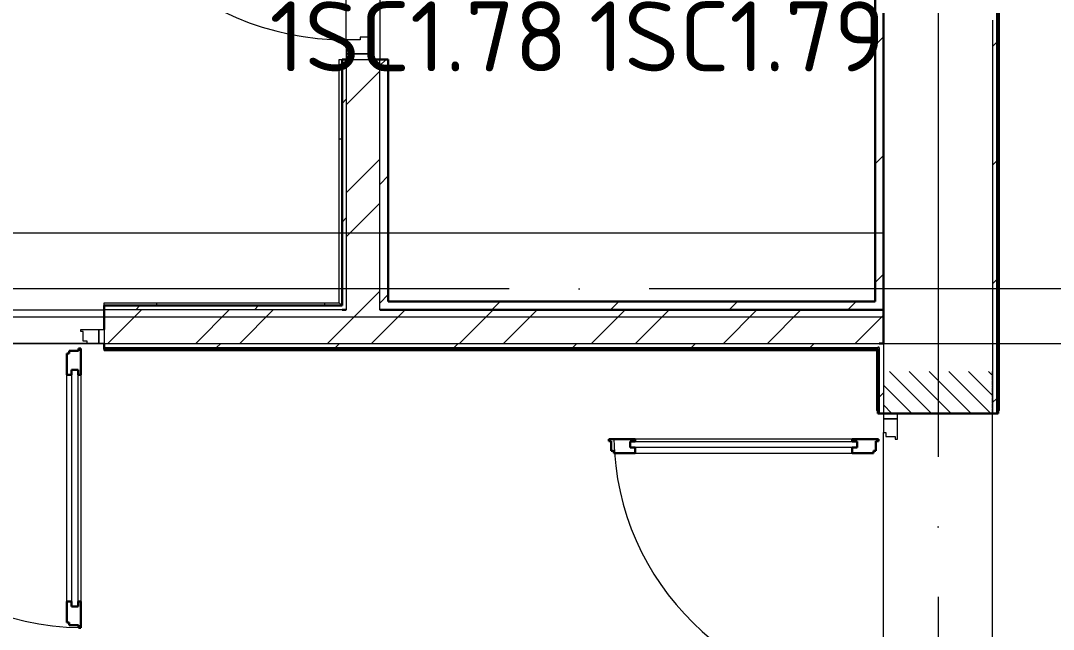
# Model space of a CAD drawing. Header units: millimetres. Extents: x -1073752 to 1436911, y -1379358 to 94781.
# Drawn here: x -999746 to -996055, y -910236 to -908061 of the extents above; entities that cross this region are included whole.
import ezdxf
from ezdxf.enums import TextEntityAlignment as Align

# ---------------------------------------------------------------- set-up
doc = ezdxf.new("R2010")
doc.units = ezdxf.units.MM
doc.set_wipeout_variables(frame=1)
for name, pattern in [('ADSK_Линия сетки', [25, 20, -2.5, 0, -2.5]), ('ADSK_Сверху', [450, 300, -150]), ('ADSK_Штриховая_ш2 п1_5', [4.5, 3, -1.5])]:
    doc.linetypes.add(name, pattern=pattern)
for name, color, linetype, lineweight in [('RC-Прочее_оборудование', 1, 'Continuous', 30), ('Двери', 252, 'Continuous', 9), ('Ограждение', 252, 'Continuous', 9), ('Оси', 252, 'Continuous', 9), ('Стены внутренние', 7, 'Continuous', 18), ('Стены наружные', 7, 'Continuous', 18), ('Стены штриховка', 7, 'Continuous', 9)]:
    doc.layers.add(name, color=color, linetype=linetype, lineweight=lineweight)
doc.layers.add('Двери открывание', color=7, linetype='Continuous', lineweight=9, true_color=0xc0c0c0)
doc.layers.add('Линии', color=7, linetype='Continuous', lineweight=9, true_color=0x00a600)
doc.styles.add('ISOCPEUR', font='isocpeur.ttf', dxfattribs={"height": 250})
doc.styles.add('RubezhCAD', font='isocpeur.ttf')
doc.styles.get("Standard").update_dxf_attribs({"font": 'arial.ttf'})
pattern_1 = [(0, (-32119.82438309255, 95.99999999985448), (0, 600), []), (90, (-32119.82438309255, 95.99999999985448), (-600, 3.673940397442059e-14), [])]
pattern_2 = [(0, (-32059.82438309255, -84.00000000014552), (0, 600), []), (90, (-32059.82438309255, -84.00000000014552), (-600, 3.673940397442059e-14), [])]

# ---------------------------------------------------------------- blocks, each defined once
blk = doc.blocks.new('1 этаж')
at = {"layer": 'Двери', "lineweight": 18, "true_color": 0x636466}
h = blk.add_hatch(dxfattribs=at)
h.set_pattern_fill('FP_2', color=251, angle=90.00000000000001, style=0, pattern_type=2)
h.set_pattern_definition([(135, (-4055.801547305047, -12863.73105482702), (-35.35533905932738, -35.35533905932739), [])])
h.paths.add_polyline_path([(-4250.801547305018, -13638.73105482702), (-3860.801547304989, -13638.73105482702), (-3860.801547304989, -13488.73105482702), (-4250.801547305018, -13488.73105482702), (-4250.801547305018, -13612.76194339609)])
h.paths.add_polyline_path([(-4250.801547305018, -11988.73105482702), (-3860.801547304989, -11988.73105482702), (-3860.801547304989, -11838.73105482702), (-4250.801547305018, -11838.73105482702)])
at = {"layer": 'Ограждение', "true_color": 0x636466}
h = blk.add_hatch(dxfattribs=at)
h.set_pattern_fill('FP_43', color=251, style=0, pattern_type=2)
h.set_pattern_definition(pattern_2)
h.paths.add_polyline_path([(-6185.801547305018, -11603.73105482702), (-6185.801547305018, -10723.7310548269), (-6195.801547305047, -10723.7310548269), (-6195.801547305047, -11593.73105482702)])
h = blk.add_hatch(dxfattribs=at)
h.set_pattern_fill('FP_44', color=251, style=0, pattern_type=2)
h.set_pattern_definition(pattern_2)
h.paths.add_polyline_path([(-7035.801547305047, -11603.73105482702), (-6185.801547305018, -11603.73105482702), (-6195.801547305047, -11593.73105482702), (-7035.801547305047, -11593.73105482702)])
h = blk.add_hatch(dxfattribs=at)
h.set_pattern_fill('FP_25', color=251, style=0, pattern_type=2)
h.set_pattern_definition(pattern_1)
h.paths.add_polyline_path([(-4275.801547305018, -11763.73105482702), (-4270.801547305047, -11758.73105482702), (-7035.801547305047, -11758.73105482702), (-7035.801547305047, -11763.73105482702), (-4340.552933051105, -11763.73105482702)])
h = blk.add_hatch(dxfattribs=at)
h.set_pattern_fill('FP_25', color=251, style=0, pattern_type=2)
h.set_pattern_definition(pattern_1)
h.paths.add_polyline_path([(-4275.801547305018, -11978.73105482702), (-4270.801547305047, -11978.73105482702), (-4270.801547305047, -11758.73105482702), (-4275.801547305018, -11763.73105482702)])
at = {"layer": 'Двери', "color": 251, "true_color": 0x636466}
for p, q in [((-6120.801547306037, -10653.7310548269), (-6170.801547306037, -10653.7310548269)), ((-6170.801547306037, -10653.7310548269), (-6170.801547306037, -10703.7310548269)), ((-6070.801547306037, -10643.7310548269), (-6120.801547306037, -10643.7310548269)), ((-6120.801547306037, -10643.7310548269), (-6120.801547306037, -10653.7310548269)), ((-6070.801547306037, -10703.7310548269), (-6070.801547306037, -10643.7310548269)), ((-6170.801547306037, -10703.7310548269), (-6070.801547306037, -10703.7310548269)), ((-6070.801547306037, -10703.7310548269), (-6170.801547306037, -10703.7310548269)), ((-6170.801547306037, -10703.7310548269), (-6170.801547306037, -10723.7310548269)), ((-6070.801547306037, -10723.7310548269), (-6070.801547306037, -10703.7310548269)), ((-6170.801547306037, -10723.7310548269), (-6070.801547306037, -10723.7310548269)), ((-7119.801547305047, -11688.7310548269), (-7055.801547305047, -11688.7310548269)), ((-7119.801547305047, -11696.7310548269), (-7119.801547305047, -11688.7310548269)), ((-7110.801547305047, -11696.7310548269), (-7119.801547305047, -11696.7310548269)), ((-7110.801547305047, -11730.7310548269), (-7110.801547305047, -11696.7310548269)), ((-7055.801547305047, -11688.7310548269), (-7035.801547305047, -11688.7310548269)), ((-7055.801547305047, -11738.7310548269), (-7055.801547305047, -11688.7310548269)), ((-7055.801547305047, -11688.7310548269), (-7055.801547305047, -11738.7310548269)), ((-7035.801547305047, -11688.7310548269), (-7035.801547305047, -11738.7310548269)), ((-7096.801547305047, -11730.7310548269), (-7110.801547305047, -11730.7310548269)), ((-7096.801547305047, -11738.7310548269), (-7096.801547305047, -11730.7310548269)), ((-7055.801547305047, -11738.7310548269), (-7096.801547305047, -11738.7310548269)), ((-7035.801547305047, -11738.7310548269), (-7055.801547305047, -11738.7310548269)), ((-7152.801547305047, -11832.7310548269), (-7152.801547305047, -12678.7310548269)), ((-7128.801547305047, -11832.7310548269), (-7152.801547305047, -11832.7310548269)), ((-7128.801547305047, -12678.7310548269), (-7128.801547305047, -11832.7310548269)), ((-7169.801547305047, -12660.7310548269), (-7169.801547305047, -11850.7310548269)), ((-7119.801547305047, -11850.7310548269), (-7119.801547305047, -12660.7310548269)), ((-4200.801547305047, -11988.73105482702), (-4250.801547305047, -11988.73105482702)), ((-4250.801547305047, -11988.73105482702), (-4250.801547305047, -12008.73105482702)), ((-4200.801547305047, -12008.73105482702), (-4200.801547305047, -11988.73105482702)), ((-4250.801547305047, -12008.73105482702), (-4200.801547305047, -12008.73105482702)), ((-4200.801547305047, -12008.73105482702), (-4250.801547305047, -12008.73105482702)), ((-4250.801547305047, -12008.73105482702), (-4250.801547305047, -12057.73105482702)), ((-4200.801547305047, -12080.73105482702), (-4200.801547305047, -12008.73105482702)), ((-4250.801547305047, -12057.73105482702), (-4242.801547305047, -12057.73105482702)), ((-4242.801547305047, -12057.73105482702), (-4242.801547305047, -12071.73105482702)), ((-5156.801547305047, -12089.73105482702), (-4344.801547305047, -12089.73105482702)), ((-5156.801547305047, -12110.73105482702), (-5156.801547305047, -12089.73105482702)), ((-4362.801547305047, -12080.73105482702), (-5138.801547305047, -12080.73105482702)), ((-4344.801547305047, -12089.73105482702), (-4344.801547305047, -12110.73105482702)), ((-4242.801547305047, -12071.73105482702), (-4208.801547305047, -12071.73105482702)), ((-4208.801547305047, -12071.73105482702), (-4208.801547305047, -12080.73105482702)), ((-4208.801547305047, -12080.73105482702), (-4200.801547305047, -12080.73105482702)), ((-4344.801547305047, -12110.73105482702), (-5156.801547305047, -12110.73105482702)), ((-5138.801547305047, -12130.73105482702), (-4362.801547305047, -12130.73105482702)), ((-7152.801547305047, -12678.7310548269), (-7128.801547305047, -12678.7310548269))]:
    blk.add_line(p, q, dxfattribs=at)
at = {"layer": 'Двери', "color": 251, "lineweight": 30, "true_color": 0x636466}
for p, q in [((-7161.801547305047, -11774.7310548269), (-7161.801547305047, -11765.7310548269)), ((-7161.801547305047, -11765.7310548269), (-7127.801547305047, -11765.7310548269)), ((-7127.801547305047, -11756.7310548269), (-7119.801547305047, -11756.7310548269)), ((-7127.801547305047, -11765.7310548269), (-7127.801547305047, -11756.7310548269)), ((-7119.801547305047, -11756.7310548269), (-7119.801547305047, -11850.7310548269)), ((-7169.801547305047, -11774.7310548269), (-7161.801547305047, -11774.7310548269)), ((-7169.801547305047, -11850.7310548269), (-7169.801547305047, -11774.7310548269)), ((-7152.801547305047, -11850.7310548269), (-7152.801547305047, -11832.7310548269)), ((-7152.801547305047, -11832.7310548269), (-7128.801547305047, -11832.7310548269)), ((-7128.801547305047, -11832.7310548269), (-7128.801547305047, -11850.7310548269)), ((-7169.801547305047, -11850.7310548269), (-7152.801547305047, -11850.7310548269)), ((-7128.801547305047, -11850.7310548269), (-7119.801547305047, -11850.7310548269)), ((-5138.801547305047, -12080.73105482702), (-5232.801547305047, -12080.73105482702)), ((-5232.801547305047, -12080.73105482702), (-5232.801547305047, -12088.73105482702)), ((-5232.801547305047, -12088.73105482702), (-5223.801547305047, -12088.73105482702)), ((-5223.801547305047, -12088.73105482702), (-5223.801547305047, -12122.73105482702)), ((-5156.801547305047, -12089.73105482702), (-5138.801547305047, -12089.73105482702)), ((-5156.801547305047, -12110.73105482702), (-5156.801547305047, -12089.73105482702)), ((-5138.801547305047, -12089.73105482702), (-5138.801547305047, -12080.73105482702)), ((-4268.801547305047, -12080.73105482702), (-4362.801547305047, -12080.73105482702)), ((-4362.801547305047, -12089.73105482702), (-4362.801547305047, -12080.73105482702)), ((-4344.801547305047, -12089.73105482702), (-4362.801547305047, -12089.73105482702)), ((-4344.801547305047, -12110.73105482702), (-4344.801547305047, -12089.73105482702)), ((-4277.801547305047, -12122.73105482702), (-4277.801547305047, -12088.73105482702)), ((-4277.801547305047, -12088.73105482702), (-4268.801547305047, -12088.73105482702)), ((-4268.801547305047, -12088.73105482702), (-4268.801547305047, -12080.73105482702)), ((-5223.801547305047, -12122.73105482702), (-5214.801547305047, -12122.73105482702)), ((-5214.801547305047, -12122.73105482702), (-5214.801547305047, -12130.73105482702)), ((-5214.801547305047, -12130.73105482702), (-5138.801547305047, -12130.73105482702)), ((-5138.801547305047, -12110.73105482702), (-5156.801547305047, -12110.73105482702)), ((-5138.801547305047, -12130.73105482702), (-5138.801547305047, -12110.73105482702)), ((-4362.801547305047, -12110.73105482702), (-4344.801547305047, -12110.73105482702)), ((-4362.801547305047, -12130.73105482702), (-4362.801547305047, -12110.73105482702)), ((-4362.801547305047, -12130.73105482702), (-4286.801547305047, -12130.73105482702)), ((-4286.801547305047, -12130.73105482702), (-4286.801547305047, -12122.73105482702)), ((-4286.801547305047, -12122.73105482702), (-4277.801547305047, -12122.73105482702)), ((-7169.801547305047, -12736.7310548269), (-7169.801547305047, -12660.7310548269)), ((-7169.801547305047, -12660.7310548269), (-7152.801547305047, -12660.7310548269)), ((-7152.801547305047, -12660.7310548269), (-7152.801547305047, -12678.7310548269)), ((-7152.801547305047, -12678.7310548269), (-7128.801547305047, -12678.7310548269)), ((-7128.801547305047, -12660.7310548269), (-7119.801547305047, -12660.7310548269)), ((-7128.801547305047, -12678.7310548269), (-7128.801547305047, -12660.7310548269)), ((-7119.801547305047, -12660.7310548269), (-7119.801547305047, -12754.7310548269)), ((-7161.801547305047, -12736.7310548269), (-7169.801547305047, -12736.7310548269)), ((-7161.801547305047, -12745.7310548269), (-7161.801547305047, -12736.7310548269)), ((-7127.801547305047, -12745.7310548269), (-7161.801547305047, -12745.7310548269)), ((-7127.801547305047, -12754.7310548269), (-7127.801547305047, -12745.7310548269)), ((-7119.801547305047, -12754.7310548269), (-7127.801547305047, -12754.7310548269))]:
    blk.add_line(p, q, dxfattribs=at)
at = {"layer": 'Двери', "color": 251, "linetype": 'ADSK_Штриховая_ш2 п1_5', "true_color": 0x636466}
for p, q in [((-4250.801547305047, -11838.73105482702), (-4250.801547305047, -11988.73105482702)), ((-3860.801547305047, -11988.73105482702), (-3860.801547305047, -11838.73105482702)), ((-4250.801547305047, -11988.73105482702), (-3860.801547305047, -11988.73105482702))]:
    blk.add_line(p, q, dxfattribs=at)
at = {"layer": 'Двери', "color": 251, "true_color": 0x636466}
blk.add_arc((-6170.801547306037, -9643.731054826902), 1009.999999999999, 180, 270, dxfattribs=at)
at = {"layer": 'Двери открывание', "color": 251, "true_color": 0x636466}
for centre, radius, start, end in [((-7101.801547305047, -11756.7310548269), 998.0000000000008, 180, 268.9665531520554), ((-4268.801547305047, -12062.73105482702), 945.9999999999997, 181.0902603285481, 270)]:
    blk.add_arc(centre, radius, start, end, dxfattribs=at)
at = {"layer": 'Линии', "color": 251, "linetype": 'ADSK_Сверху', "ltscale": 100, "true_color": 0x636466}
for p, q in [((-15070.80154730505, -11343.7310548269), (-4250.801547305047, -11343.7310548269)), ((-15070.80154730505, -11643.7310548269), (-4250.801547305047, -11643.7310548269))]:
    blk.add_line(p, q, dxfattribs=at)
at = {"layer": 'Линии', "color": 251, "lineweight": 18, "ltscale": 100, "true_color": 0x636466}
blk.add_line((-9065.801547305047, -11738.7310548269), (-3345.801547305047, -11738.73105482702), dxfattribs=at)
at = {"layer": 'Ограждение', "color": 251, "true_color": 0x636466}
for p, q in [((-3835.801547305047, -11978.73105482702), (-3835.801547305047, -6038.731054826902)), ((-6195.801547305047, -10723.7310548269), (-6185.801547305047, -10723.7310548269)), ((-6195.801547305047, -11593.73105482702), (-6195.801547305047, -10723.7310548269)), ((-7035.801547305047, -11603.73105482702), (-7035.801547305047, -11593.73105482702)), ((-7035.801547305047, -11593.73105482702), (-6195.801547305047, -11593.73105482702)), ((-6195.801547305047, -11593.73105482702), (-6185.801547305047, -11603.73105482702)), ((-7035.801547305047, -11763.73105482702), (-7035.801547305047, -11758.73105482702)), ((-7035.801547305047, -11763.73105482702), (-4275.801547305047, -11763.73105482702)), ((-4275.801547305047, -11763.73105482702), (-4270.801547304989, -11758.7310548269)), ((-4275.801547305047, -11763.73105482702), (-4275.801547305047, -11978.73105482702)), ((-4270.801547305047, -11978.73105482702), (-4275.801547305047, -11978.73105482702)), ((-3835.801547305047, -11978.73105482702), (-3840.809943610686, -11978.73105482702))]:
    blk.add_line(p, q, dxfattribs=at)
at = {"layer": 'Оси', "color": 251, "linetype": 'ADSK_Линия сетки', "ltscale": 100, "true_color": 0x636466}
for p, q in [((-4055.801547305047, -2643.731054826902), (-4055.801547305047, -33769.86612999011)), ((4411.492823687178, -11543.7310548269), (-72528.07950159794, -11543.7310548269))]:
    blk.add_line(p, q, dxfattribs=at)
at = {"layer": 'Стены внутренние', "color": 251, "true_color": 0x636466}
for p, q in [((-4250.801547305047, -11738.73105482702), (-4250.801547305047, -11988.73105482702)), ((-3860.801547305047, -13488.73105482702), (-3860.801547305047, -11988.73105482702)), ((-4250.801547305047, -13419.73105482702), (-4250.801547305047, -12057.73105482702))]:
    blk.add_line(p, q, dxfattribs=at)
at = {"layer": 'Стены внутренние', "color": 251, "lineweight": 30, "true_color": 0x636466}
blk.add_line((-4250.801547305047, -11988.73105482702), (-3860.801547305047, -11988.73105482702), dxfattribs=at)
at = {"layer": 'Стены наружные', "color": 251, "lineweight": 30, "true_color": 0x636466}
for p, q in [((-3840.801547305047, -11988.73105482702), (-3840.801547305047, -6033.731054826902)), ((-4250.801547305047, -11738.73105482702), (-4250.801547305047, -8513.731054826902)), ((-4280.801547305047, -8543.731054826785), (-4280.801547305047, -11588.73105482702)), ((-6185.801547305047, -10723.7310548269), (-6185.801547305047, -11603.73105482702)), ((-6170.801547305047, -10723.7310548269), (-6185.801547305047, -10723.7310548269)), ((-6020.801547305047, -10723.7310548269), (-6070.801547306037, -10723.7310548269)), ((-6020.801547305047, -11588.73105482702), (-6020.801547305047, -10723.7310548269)), ((-4280.801547305047, -11588.73105482702), (-6020.801547305047, -11588.73105482702)), ((-7035.801547305076, -11603.73105482702), (-7035.801547305076, -11688.7310548269)), ((-6185.801547305047, -11603.73105482702), (-7035.801547305076, -11603.73105482702)), ((-6170.801547305047, -11618.7310548269), (-6185.801547305047, -11618.7310548269)), ((-4250.801547305047, -11618.7310548269), (-6050.801547305076, -11618.7310548269)), ((-7035.801547305076, -11738.73105482702), (-7035.801547305076, -11758.73105482702)), ((-7035.801547305076, -11758.73105482702), (-4270.801547305047, -11758.73105482702)), ((-4270.801547305047, -11753.73105482702), (-4265.801547305047, -11753.73105482702)), ((-4270.801547305047, -11758.7310548269), (-4270.801547305047, -11988.73105482702)), ((-4265.801547305047, -11738.73105482702), (-4250.801547305047, -11738.73105482702)), ((-4270.801547305047, -11988.73105482702), (-4250.801547305047, -11988.73105482702)), ((-3860.801547305047, -11988.73105482702), (-3840.801547305047, -11988.73105482702))]:
    blk.add_line(p, q, dxfattribs=at)
at = {"layer": 'Стены наружные', "color": 251, "true_color": 0x636466}
for p, q in [((-6050.801547305047, -9573.731054826902), (-6050.801547305047, -10723.7310548269)), ((-6170.801547305047, -10653.7310548269), (-6170.801547305047, -9693.731054826902)), ((-3860.801547305047, -10583.73105482702), (-3860.801547305047, -11988.73105482702)), ((-8165.801547305047, -11618.7310548269), (-7035.801547305047, -11618.7310548269)), ((-7096.801547305076, -11738.7310548269), (-8104.801547305047, -11738.7310548269))]:
    blk.add_line(p, q, dxfattribs=at)
at = {"layer": 'Стены наружные', "color": 251, "linetype": 'Continuous', "lineweight": 9, "true_color": 0x636466}
for p, q in [((-3845.801547305018, -10591.56080759145), (-3840.801547304989, -10586.56080759145)), ((-4280.801547305047, -10673.00741699818), (-4250.801547305018, -10643.00741699818)), ((-3860.801547304989, -10677.27148571008), (-3845.801547305018, -10662.27148571008)), ((-3845.801547305018, -10662.27148571008), (-3840.801547304989, -10657.27148571008)), ((-6170.801547305018, -10729.12597999084), (-6165.406622141163, -10723.73105482702)), ((-6050.801547305018, -10745.95114215047), (-6028.581459981564, -10723.73105482702)), ((-3845.801547305018, -10732.98216382871), (-3840.801547304989, -10727.98216382871)), ((-6170.801547305018, -10886.27997999082), (-6050.801547305018, -10766.27997999082)), ((-3845.801547305018, -10803.69284194734), (-3840.801547304989, -10798.69284194734)), ((-6185.801547305018, -10880.95114215047), (-6170.801547305018, -10865.95114215047)), ((-3845.801547305018, -10874.40352006609), (-3840.801547304989, -10869.40352006597)), ((-3845.801547305018, -10945.11419818472), (-3840.801547304989, -10940.11419818472)), ((-3845.801547305018, -11015.82487630335), (-3840.801547304989, -11010.82487630335)), ((-4280.801547305047, -11097.27148571008), (-4250.801547305018, -11067.27148571008)), ((-6170.801547305018, -11200.58942634697), (-6050.801547305018, -11080.58942634697)), ((-3860.801547304989, -11101.53555442198), (-3845.801547305018, -11086.53555442198)), ((-3845.801547305018, -11086.53555442198), (-3840.801547304989, -11081.53555442198)), ((-6050.801547305018, -11170.21521086237), (-6020.801547304989, -11140.21521086237)), ((-3845.801547305018, -11157.24623254061), (-3840.801547304989, -11152.24623254061)), ((-6170.801547305018, -11357.74342634695), (-6050.801547305018, -11237.74342634695)), ((-3845.801547305018, -11227.95691065936), (-3840.801547304989, -11222.95691065924)), ((-6185.801547305018, -11305.21521086237), (-6170.801547305018, -11290.21521086237)), ((-3845.801547305018, -11298.66758877799), (-3840.801547304989, -11293.66758877799)), ((-3845.801547305018, -11369.37826689662), (-3840.801547304989, -11364.37826689662)), ((-3845.801547305018, -11440.08894501525), (-3840.801547304989, -11435.08894501525)), ((-4280.801547305047, -11521.53555442198), (-4250.801547305018, -11491.53555442198)), ((-3860.801547304989, -11525.79962313388), (-3845.801547305018, -11510.79962313388)), ((-3845.801547305018, -11510.79962313388), (-3840.801547304989, -11505.79962313388)), ((-6117.479729428858, -11618.7310548269), (-6050.801547305018, -11552.05287270309)), ((-6050.801547305018, -11594.47927957427), (-6020.801547304989, -11564.47927957427)), ((-5650.789253845753, -11618.7310548269), (-5620.789253845782, -11588.73105482702)), ((-5226.525185133825, -11618.7310548269), (-5196.525185133883, -11588.73105482702)), ((-4802.261116421898, -11618.7310548269), (-4772.261116421927, -11588.73105482702)), ((-4377.997047709971, -11618.7310548269), (-4347.997047710029, -11588.73105482702)), ((-3845.801547305018, -11581.51030125262), (-3840.801547304989, -11576.51030125251)), ((-7023.252622141183, -11738.73105482702), (-6903.252622141124, -11618.7310548269)), ((-6923.581459981535, -11618.7310548269), (-6908.581459981564, -11603.73105482702)), ((-6708.94317578504, -11738.73105482702), (-6588.943175785011, -11618.7310548269)), ((-6551.789175785059, -11738.73105482702), (-6431.789175785001, -11618.7310548269)), ((-6499.317391269637, -11618.7310548269), (-6484.317391269637, -11603.73105482702)), ((-6237.479729428916, -11738.73105482702), (-6117.479729428858, -11618.7310548269)), ((-6080.325729428936, -11738.73105482702), (-5960.325729428878, -11618.7310548269)), ((-5766.016283072793, -11738.73105482702), (-5646.016283072735, -11618.7310548269)), ((-5608.862283072784, -11738.73105482702), (-5488.862283072755, -11618.7310548269)), ((-5294.55283671667, -11738.73105482702), (-5174.552836716612, -11618.7310548269)), ((-5137.39883671666, -11738.73105482702), (-5017.398836716631, -11618.7310548269)), ((-4823.089390360547, -11738.73105482702), (-4703.089390360488, -11618.7310548269)), ((-4665.935390360537, -11738.73105482702), (-4545.935390360508, -11618.7310548269)), ((-4351.625944004394, -11738.73105482702), (-4250.801547305018, -11637.90665812758)), ((-3845.801547305018, -11652.22097937125), (-3840.801547304989, -11647.22097937125)), ((-3845.801547305018, -11722.93165748988), (-3840.801547304989, -11717.93165748988)), ((-6992.870781862934, -11758.73105482702), (-6987.870781862905, -11753.73105482702)), ((-6922.160103744274, -11758.73105482702), (-6917.160103744274, -11753.73105482702)), ((-6851.449425625615, -11758.73105482702), (-6846.449425625586, -11753.73105482702)), ((-6780.738747506955, -11758.73105482702), (-6775.738747506955, -11753.73105482702)), ((-6710.028069388325, -11758.73105482702), (-6705.028069388296, -11753.73105482702)), ((-6639.317391269637, -11758.73105482702), (-6634.317391269637, -11753.73105482702)), ((-6634.317391269637, -11753.73105482702), (-6619.317391269666, -11738.73105482702)), ((-6568.606713151006, -11758.73105482702), (-6563.606713150977, -11753.73105482702)), ((-6497.896035032347, -11758.73105482702), (-6492.896035032318, -11753.73105482702)), ((-6427.185356913687, -11758.73105482702), (-6422.185356913687, -11753.73105482702)), ((-6356.474678795028, -11758.73105482702), (-6351.474678794999, -11753.73105482702)), ((-6285.764000676369, -11758.73105482702), (-6280.764000676369, -11753.73105482702)), ((-6215.053322557738, -11758.73105482702), (-6210.053322557709, -11753.73105482702)), ((-6210.053322557709, -11753.73105482702), (-6195.053322557738, -11738.73105482702)), ((-6144.34264443905, -11758.73105482702), (-6139.34264443905, -11753.73105482702)), ((-6073.631966320419, -11758.73105482702), (-6068.63196632039, -11753.73105482702)), ((-6002.92128820176, -11758.73105482702), (-5997.921288201731, -11753.73105482702)), ((-5932.210610083101, -11758.73105482702), (-5927.210610083101, -11753.73105482702)), ((-5861.499931964441, -11758.73105482702), (-5856.499931964412, -11753.73105482702)), ((-5790.789253845782, -11758.73105482702), (-5785.789253845782, -11753.73105482702)), ((-5785.789253845782, -11753.73105482702), (-5770.789253845811, -11738.73105482702)), ((-5720.078575727151, -11758.73105482702), (-5715.078575727122, -11753.73105482702)), ((-5649.367897608492, -11758.73105482702), (-5644.367897608463, -11753.73105482702)), ((-5578.657219489833, -11758.73105482702), (-5573.657219489833, -11753.73105482702)), ((-5507.946541371173, -11758.73105482702), (-5502.946541371144, -11753.73105482702)), ((-5437.235863252514, -11758.73105482702), (-5432.235863252514, -11753.73105482702)), ((-5366.525185133883, -11758.73105482702), (-5361.525185133854, -11753.73105482702)), ((-5361.525185133854, -11753.73105482702), (-5346.525185133883, -11738.73105482702)), ((-5295.814507015195, -11758.73105482702), (-5290.814507015195, -11753.73105482702)), ((-5225.103828896565, -11758.73105482702), (-5220.103828896536, -11753.73105482702)), ((-5154.393150777905, -11758.73105482702), (-5149.393150777876, -11753.73105482702)), ((-5083.682472659246, -11758.73105482702), (-5078.682472659246, -11753.73105482702)), ((-5012.971794540586, -11758.73105482702), (-5007.971794540557, -11753.73105482702)), ((-4942.261116421927, -11758.73105482702), (-4937.261116421927, -11753.73105482702)), ((-4937.261116421927, -11753.73105482702), (-4922.261116421927, -11738.73105482702)), ((-4871.550438303297, -11758.73105482702), (-4866.550438303268, -11753.73105482702)), ((-4800.839760184637, -11758.73105482702), (-4795.839760184608, -11753.73105482702)), ((-4730.129082065978, -11758.73105482702), (-4725.129082065949, -11753.73105482702)), ((-4659.418403947318, -11758.73105482702), (-4654.418403947289, -11753.73105482702)), ((-4588.707725828659, -11758.73105482702), (-4583.707725828659, -11753.73105482702)), ((-4517.99704771, -11758.73105482702), (-4512.997047709971, -11753.73105482702)), ((-4512.997047709971, -11753.73105482702), (-4497.997047710029, -11738.73105482702)), ((-4447.28636959134, -11758.73105482702), (-4442.28636959134, -11753.73105482702)), ((-4376.57569147271, -11758.73105482702), (-4371.575691472681, -11753.73105482702)), ((-4305.865013354021, -11758.73105482702), (-4300.865013354021, -11753.73105482702)), ((-4270.801547305047, -11794.37826689662), (-4265.801547304989, -11789.37826689662)), ((-3845.801547305018, -11793.64233560851), (-3840.801547304989, -11788.64233560851)), ((-4270.801547305047, -11865.08894501525), (-4265.801547304989, -11860.08894501525)), ((-3845.801547305018, -11864.35301372726), (-3840.801547304989, -11859.35301372714)), ((-4265.801547304989, -11930.79962313388), (-4250.801547305018, -11915.79962313388)), ((-4270.801547305047, -11935.79962313399), (-4265.801547304989, -11930.79962313388)), ((-3860.801547304989, -11950.06369184589), (-3845.801547305018, -11935.06369184589)), ((-3845.801547305018, -11935.06369184589), (-3840.801547304989, -11930.06369184589))]:
    blk.add_line(p, q, dxfattribs=at)
at = {"layer": 'Стены штриховка', "color": 251, "true_color": 0x636466}
for p, q in [((-3845.801547305076, -11988.73105482702), (-3845.801547305076, -6033.731054826902)), ((-6170.801547305047, -10723.7310548269), (-6170.801547305047, -11618.7310548269)), ((-6050.801547305076, -11618.7310548269), (-6050.801547305076, -10723.7310548269)), ((-6185.801547305047, -11618.7310548269), (-7035.801547305076, -11618.7310548269)), ((-7035.801547305076, -11738.73105482702), (-4265.801547305047, -11738.73105482702)), ((-7035.801547305076, -11753.73105482702), (-4270.801547305047, -11753.73105482702)), ((-4265.801547305018, -11753.73105482702), (-4265.801547305047, -11988.73105482702))]:
    blk.add_line(p, q, dxfattribs=at)
blk = doc.blocks.new('РМ1')
at = {"layer": 'RC-Прочее_оборудование'}
blk.add_point((0, 0), dxfattribs=at)
blk.add_attdef('PSTN', text='', height=2.5, dxfattribs=at).set_placement((5.721453769764594, 2.541225922741205), align=Align.BOTTOM_CENTER)
blk.add_wipeout([(4.99914573177557, 2.5011498833934507), (4.999145731715611, -2.501149883515154), (-4.99914573177557, -2.5011498833958035), (-4.9991457317158945, 2.5011498835153603)]).dxf.layer = 'RC-Прочее_оборудование'
blk.add_wipeout([(-4.999145731774634, -2.5011498833955557), (-4.99914573171534, 2.501149883511971), (4.999145731774864, 2.5011498833919177), (4.99914573171557, -2.501149883515609)]).dxf.layer = 'RC-Прочее_оборудование'
for p, q in [((-4.999145731715998, 2.501149883509697), (4.99914573177557, 2.501149883393282)), ((-4.999145731775343, -2.501149883398739), (-4.999145731715998, 2.501149883509697)), ((-4.999145731715998, 2.501149883509697), (-4.999145731715998, 2.501149883509697)), ((4.99914573177557, 2.501149883393282), (4.999145731716226, -2.501149883515154)), ((4.999145731716226, -2.501149883515154), (-4.999145731775343, -2.501149883398739))]:
    blk.add_line(p, q, dxfattribs=at)
at = {"layer": 'RC-Прочее_оборудование', "ltscale": 100, "style": 'ISOCPEUR', "width": 0.9}
blk.add_text('РМ-1', height=2.5, dxfattribs=at).set_placement((0.0008312469974498526, -0.001104548431840158), align=Align.MIDDLE)

msp = doc.modelspace()

# ---------------------------------------------------------------- block references
msp.add_blockref('1 этаж', (-992411.4130644319, -897475.7382288068))

# ---------------------------------------------------------------- next in the draw order: block references
ref = msp.add_blockref('РМ1', (-998272.6191124079, -907658.9111467977), dxfattribs=dict(xscale=100, yscale=100, zscale=100))
ref.add_attrib('PSTN', '1SC1.78', dxfattribs={"layer": 'RC-Прочее_оборудование', "color": 0, "height": 250, "style": 'RubezhCAD'}).set_placement((-998324.3490952094, -907992.0182087977), align=Align.TOP_CENTER)
ref = msp.add_blockref('РМ1', (-997203.1633439605, -907658.9111467977), dxfattribs=dict(xscale=100, yscale=100, zscale=100))
ref.add_attrib('PSTN', '1SC1.79', dxfattribs={"layer": 'RC-Прочее_оборудование', "color": 0, "height": 250, "style": 'RubezhCAD'}).set_placement((-997184.8933267611, -907992.0182087977), align=Align.TOP_CENTER)

doc.saveas('drawing.dxf')
